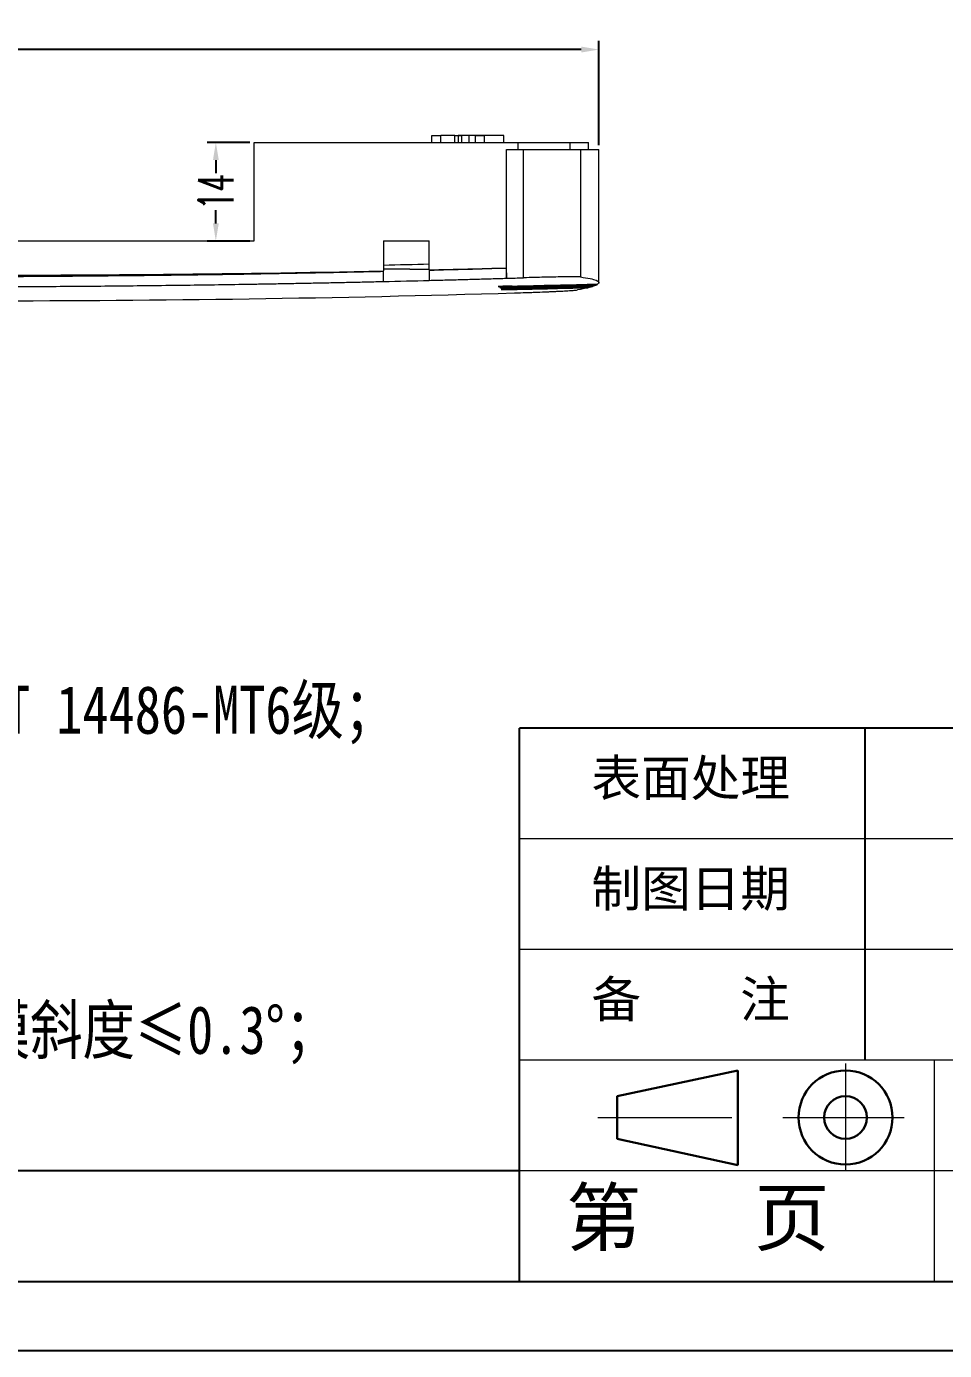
# Model space of a CAD drawing. Header units: inches. Extents: x 2104 to 4068, y 410 to 1569.
# Drawn here: x 2254.3 to 2384.8, y 409.8 to 598.1 of the extents above; entities that cross this region are included whole.
import ezdxf

# ---------------------------------------------------------------- set-up
doc = ezdxf.new("R2010")
doc.units = ezdxf.units.IN
doc.linetypes.add('CENTER2', pattern=[28.575, 19.05, -3.175, 3.175, -3.175])
doc.layers.add('文字', color=81, linetype='Continuous')
for name, color, linetype, lineweight in [('粗实线', 7, 'Continuous', 30), ('细实线', 3, 'Continuous', 9), ('细点划线', 2, 'CENTER2', 9)]:
    doc.layers.add(name, color=color, linetype=linetype, lineweight=lineweight)
doc.styles.add('SLDTEXTSTYLE2', font='TXT', dxfattribs={"width": 0.6, "bigfont": 'bigfont'})
doc.styles.get("Standard").update_dxf_attribs({"font": 'txt', "bigfont": 'gbcbig.shx'})
doc.styles.add('宋体', font='', dxfattribs={"width": 0.8, "height": 3.5})
doc.styles.get('宋体').set_extended_font_data('SimSun')
doc.dimstyles.new('5', dxfattribs={"dimtxt": 5, "dimasz": 2.5, "dimexe": 1.25, "dimexo": 0.625, "dimtad": 0, "dimzin": 12, "dimtxsty": 'SLDTEXTSTYLE2', "dimcen": 2.5, "dimclrd": 3, "dimclre": 3, "dimclrt": 256, "dimadec": 0, "dimazin": 0, "dimtfac": 1, "dimtmove": 0, "dimatfit": 3, "dimfxl": 1, "dimarcsym": 0})

# ---------------------------------------------------------------- blocks, each defined once
blk = doc.blocks.new('*D64')
at = {"color": 3, "lineweight": -2}
for p, q in [((2160.65, 581.19), (2160.65, 596.03)), ((2335.65, 581.19), (2335.65, 596.03)), ((2163.15, 594.78), (2244.03, 594.78)), ((2333.15, 594.78), (2252.28, 594.78))]:
    blk.add_line(p, q, dxfattribs=at)
at = {"color": 3}
for points in [[(2163.15, 595.2), (2163.15, 594.36), (2160.65, 594.78)], [(2333.15, 595.2), (2333.15, 594.36), (2335.65, 594.78)]]:
    blk.add_solid(points, dxfattribs=at)
at = {"layer": 'Defpoints', "color": 0}
for p in [(2335.65, 594.78), (2160.65, 580.56), (2335.65, 580.56)]:
    blk.add_point(p, dxfattribs=at)
at = {"insert": (2248.15, 594.78), "char_height": 5, "attachment_point": 5, "style": 'SLDTEXTSTYLE2'}
blk.add_mtext('175', dxfattribs=at)
blk = doc.blocks.new('*D83')
at = {"color": 3, "lineweight": -2}
for p, q in [((2286.03, 581.56), (2279.94, 581.56)), ((2281.19, 579.06), (2281.19, 577.19)), ((2281.19, 570.06), (2281.19, 571.94)), ((2286.03, 567.56), (2279.94, 567.56))]:
    blk.add_line(p, q, dxfattribs=at)
at = {"color": 3}
for points in [[(2280.78, 579.06), (2281.61, 579.06), (2281.19, 581.56)], [(2280.78, 570.06), (2281.61, 570.06), (2281.19, 567.56)]]:
    blk.add_solid(points, dxfattribs=at)
at = {"layer": 'Defpoints', "color": 0}
for p in [(2281.19, 581.56), (2286.65, 581.56), (2286.65, 567.56)]:
    blk.add_point(p, dxfattribs=at)
at = {"insert": (2281.19, 574.56), "char_height": 5, "attachment_point": 5, "rotation": 90, "style": 'SLDTEXTSTYLE2'}
blk.add_mtext('14', dxfattribs=at)

msp = doc.modelspace()

# ---------------------------------------------------------------- linework, layer by layer
at = {"color": 7, "linetype": 'Continuous', "lineweight": 15}
for p, q in [((2311.902, 581.562), (2311.902, 582.562)), ((2311.902, 582.562), (2313.202, 582.562)), ((2313.202, 581.562), (2313.202, 582.562)), ((2315.152, 582.562), (2313.202, 582.562)), ((2315.152, 581.562), (2315.152, 582.562)), ((2315.152, 582.562), (2316.152, 582.562)), ((2315.652, 582.562), (2315.652, 581.562)), ((2317.152, 582.562), (2315.652, 582.562)), ((2316.152, 581.562), (2316.152, 582.562)), ((2318.101, 582.562), (2316.152, 582.562)), ((2317.152, 582.562), (2317.152, 581.562)), ((2322.152, 582.562), (2317.152, 582.562)), ((2318.101, 581.562), (2318.101, 582.562)), ((2318.101, 582.562), (2319.402, 582.562)), ((2319.402, 581.562), (2319.402, 582.562)), ((2322.152, 581.562), (2322.152, 582.562)), ((2286.652, 567.562), (2286.652, 581.562)), ((2322.526, 580.562), (2324.953, 580.562)), ((2322.526, 562.259), (2322.526, 580.562)), ((2322.526, 580.562), (2324.953, 580.562)), ((2322.526, 562.259), (2322.526, 580.562)), ((2324.129, 581.562), (2324.129, 580.562)), ((2324.129, 581.562), (2331.534, 581.562)), ((2324.129, 581.562), (2324.129, 580.562)), ((2324.129, 581.562), (2331.534, 581.562)), ((2324.953, 562.326), (2324.953, 580.562)), ((2324.953, 580.562), (2333.026, 580.562)), ((2324.953, 562.326), (2324.953, 580.562)), ((2324.953, 580.562), (2333.026, 580.562)), ((2331.534, 581.562), (2331.534, 580.562)), ((2331.534, 581.562), (2334.152, 581.562)), ((2331.534, 581.562), (2331.534, 580.562)), ((2331.534, 581.562), (2334.152, 581.562)), ((2333.026, 580.562), (2333.026, 562.442)), ((2333.026, 580.562), (2335.652, 580.562)), ((2333.026, 580.562), (2333.026, 562.442)), ((2333.026, 580.562), (2335.652, 580.562)), ((2334.152, 580.562), (2334.152, 581.562)), ((2334.152, 580.562), (2334.152, 581.562)), ((2335.652, 561.648), (2335.652, 580.562)), ((2335.652, 561.648), (2335.652, 580.562)), ((2305.026, 567.562), (2305.026, 563.308)), ((2305.026, 567.562), (2305.026, 563.308)), ((2311.526, 563.452), (2311.526, 567.562)), ((2311.526, 563.452), (2311.526, 567.562)), ((2305.026, 563.256), (2305.026, 563.308)), ((2305.026, 563.256), (2305.026, 563.308)), ((2305.026, 563.256), (2305.026, 563.256)), ((2305.026, 561.756), (2305.026, 563.256)), ((2305.026, 563.256), (2305.026, 563.256)), ((2305.026, 561.756), (2305.026, 563.256)), ((2311.526, 563.452), (2311.526, 563.414)), ((2311.526, 563.452), (2311.526, 563.414)), ((2311.526, 563.414), (2311.526, 561.914)), ((2311.526, 563.414), (2311.526, 561.914)), ((2322.482, 563.731), (2322.521, 562.417)), ((2322.482, 563.731), (2322.482, 563.714)), ((2322.482, 563.731), (2322.521, 562.417)), ((2322.482, 563.731), (2322.482, 563.714)), ((2322.482, 563.714), (2322.526, 562.215)), ((2322.482, 563.714), (2322.526, 562.215)), ((2305.026, 561.755), (2305.026, 561.756)), ((2305.026, 561.755), (2305.026, 561.756)), ((2322.526, 562.259), (2322.526, 562.232)), ((2322.526, 562.259), (2322.526, 562.232)), ((2322.526, 562.232), (2322.526, 562.215)), ((2322.526, 562.232), (2322.526, 562.215)), ((2334.555, 561.042), (2334.555, 561.096)), ((2334.555, 561.042), (2334.555, 561.096)), ((2334.927, 561.161), (2334.927, 561.215)), ((2334.927, 561.161), (2334.927, 561.215)), ((2335.222, 561.278), (2335.222, 561.331)), ((2335.222, 561.278), (2335.222, 561.331)), ((2335.44, 561.392), (2335.44, 561.445)), ((2335.44, 561.392), (2335.44, 561.445)), ((2334.106, 560.92), (2334.106, 560.974)), ((2334.106, 560.92), (2334.106, 560.974))]:
    msp.add_line(p, q, dxfattribs=at)
for p, q in [((2442.302, 498.267), (2324.342, 498.267)), ((2324.342, 419.627), (2324.342, 498.267)), ((2373.492, 451.083), (2373.492, 498.267)), ((2324.342, 435.355), (2119.259, 435.355)), ((2119.259, 419.627), (2678.222, 419.627)), ((2104.15, 409.797), (2688.052, 409.797)), ((2104.15, 409.797), (2374.475, 409.797))]:
    msp.add_line(p, q)
msp.add_arc((2248.152, 3111.896), 2552.833, 268.304764, 271.695236, dxfattribs=at)
msp.add_arc((2248.152, 3111.896), 2552.833, 268.304764, 271.695236, dxfattribs=at)
for centre, major_axis, start_param, end_param in [((2268.33, 3111.896), (2551.467, 0), 4.7334823, 4.7386944), ((2268.33, 3111.896), (2551.467, 0), 4.7334823, 4.7386944), ((2268.331, 3111.896), (2551.575, 0), 4.7335711, 4.7386074), ((2268.331, 3111.896), (2551.575, 0), 4.7335711, 4.7386074), ((2268.332, 3111.896), (2551.683, 0), 4.7336279, 4.7384904), ((2268.332, 3111.896), (2551.683, 0), 4.7336279, 4.7384904), ((2268.333, 3111.896), (2551.793, 0), 4.7336527, 4.7383431), ((2268.333, 3111.896), (2551.793, 0), 4.7336527, 4.7383431), ((2268.33, 3111.896), (2551.413, 0), 4.7339359, 4.7387266), ((2268.33, 3111.896), (2551.413, 0), 4.7339359, 4.7387266), ((2268.331, 3111.896), (2551.521, 0), 4.7340247, 4.7386543), ((2268.331, 3111.896), (2551.521, 0), 4.7340247, 4.7386543), ((2268.332, 3111.896), (2551.63, 0), 4.7340814, 4.7385518), ((2268.332, 3111.896), (2551.63, 0), 4.7340814, 4.7385518), ((2268.332, 3111.896), (2551.739, 0), 4.7341062, 4.738419), ((2268.332, 3111.896), (2551.739, 0), 4.7341062, 4.738419), ((2268.334, 3111.896), (2551.903, 0), 4.7336455, 4.7381656), ((2268.334, 3111.896), (2551.903, 0), 4.7336455, 4.7381656), ((2268.333, 3111.896), (2551.849, 0), 4.734099, 4.7382558), ((2268.333, 3111.896), (2551.849, 0), 4.734099, 4.7382558)]:
    msp.add_ellipse(centre, major_axis=major_axis, ratio=0.9999687, start_param=start_param, end_param=end_param, dxfattribs=at)
for points, knots in [([(2286.652, 581.562), (2287.614, 581.562), (2289.538, 581.562), (2292.423, 581.562), (2295.308, 581.562), (2298.193, 581.562), (2301.077, 581.562), (2303.96, 581.562), (2306.843, 581.562), (2309.725, 581.562), (2312.607, 581.562), (2315.488, 581.562), (2318.369, 581.562), (2321.249, 581.562), (2323.169, 581.562), (2324.129, 581.562)], [0, 0, 0, 0, 0.0768936, 0.1537882, 0.230685, 0.3075849, 0.3844891, 0.4613986, 0.5383144, 0.6152375, 0.692169, 0.76911, 0.8460615, 0.9230244, 1, 1, 1, 1]), ([(2209.652, 567.562), (2221.29, 567.562), (2232.941, 567.562), (2256.811, 567.562), (2269.01, 567.562), (2283.02, 567.562), (2284.836, 567.562), (2286.652, 567.562)], [-0.41566456, -0.41566456, -0.41566456, -0.41566456, -0.17672774, -0.17672774, 0.07327226, 0.07327226, 0.11051791, 0.11051791, 0.11051791, 0.11051791]), ([(2171.552, 563.795), (2193.795, 563.164), (2216.039, 562.808), (2260.53, 562.646), (2282.778, 562.839), (2305.026, 563.308)], [0, 0, 0, 0, 0.5, 0.5, 1, 1, 1, 1]), ([(2171.552, 563.795), (2193.795, 563.164), (2216.039, 562.808), (2260.53, 562.646), (2282.778, 562.839), (2305.026, 563.308)], [0, 0, 0, 0, 0.5, 0.5, 1, 1, 1, 1]), ([(2234.199, 562.506), (2236.32, 562.502), (2238.444, 562.5), (2242.251, 562.501), (2243.933, 562.503), (2247.3, 562.51), (2248.987, 562.515), (2254.052, 562.535), (2257.434, 562.554), (2267.594, 562.63), (2274.387, 562.705), (2282.051, 562.818), (2282.902, 562.831), (2284.181, 562.851), (2284.607, 562.858), (2285.246, 562.868), (2285.463, 562.871), (2285.892, 562.878), (2286.107, 562.882), (2288.04, 562.914), (2289.759, 562.944), (2294.918, 563.038), (2298.359, 563.108), (2302.877, 563.207), (2303.951, 563.231), (2305.026, 563.256)], [0.10549474, 0.10549474, 0.10549474, 0.10549474, 0.14507476, 0.14507476, 0.17632472, 0.17632472, 0.20757468, 0.20757468, 0.2700746, 0.2700746, 0.39507444, 0.39507444, 0.41069942, 0.41069942, 0.41851191, 0.41851191, 0.42241815, 0.42241815, 0.4263244, 0.4263244, 0.45757436, 0.45757436, 0.52007428, 0.52007428, 0.53957937, 0.53957937, 0.53957937, 0.53957937]), ([(2234.199, 562.506), (2236.32, 562.502), (2238.444, 562.5), (2242.251, 562.501), (2243.933, 562.503), (2247.3, 562.51), (2248.987, 562.515), (2254.052, 562.535), (2257.434, 562.554), (2267.594, 562.63), (2274.387, 562.705), (2282.051, 562.818), (2282.902, 562.831), (2284.181, 562.851), (2284.607, 562.858), (2285.246, 562.868), (2285.463, 562.871), (2285.892, 562.878), (2286.107, 562.882), (2288.04, 562.914), (2289.759, 562.944), (2294.918, 563.038), (2298.359, 563.108), (2302.877, 563.207), (2303.951, 563.231), (2305.026, 563.256)], [0.10549474, 0.10549474, 0.10549474, 0.10549474, 0.14507476, 0.14507476, 0.17632472, 0.17632472, 0.20757468, 0.20757468, 0.2700746, 0.2700746, 0.39507444, 0.39507444, 0.41069942, 0.41069942, 0.41851191, 0.41851191, 0.42241815, 0.42241815, 0.4263244, 0.4263244, 0.45757436, 0.45757436, 0.52007428, 0.52007428, 0.53957937, 0.53957937, 0.53957937, 0.53957937]), ([(2305.026, 561.756), (2304.286, 561.739), (2302.805, 561.705), (2300.585, 561.656), (2298.365, 561.609), (2296.146, 561.564), (2293.928, 561.521), (2291.71, 561.479), (2289.492, 561.439), (2287.275, 561.401), (2282.706, 561.326), (2275.794, 561.226), (2266.554, 561.123), (2257.337, 561.051), (2250.042, 561.017), (2244.655, 561.004), (2241.165, 561), (2237.68, 561), (2235.361, 561.004), (2234.202, 561.006)], [0, 0, 0, 0, 0.0311276, 0.0622552, 0.0933834, 0.1245131, 0.1556449, 0.1867795, 0.2179177, 0.2490602, 0.2802076, 0.4105132, 0.5407681, 0.6710248, 0.8013358, 0.8510206, 0.9006909, 0.9503498, 1, 1, 1, 1]), ([(2305.026, 561.756), (2304.286, 561.739), (2302.805, 561.705), (2300.585, 561.656), (2298.365, 561.609), (2296.146, 561.564), (2293.928, 561.521), (2291.71, 561.479), (2289.492, 561.439), (2287.275, 561.401), (2282.706, 561.326), (2275.794, 561.226), (2266.554, 561.123), (2257.337, 561.051), (2250.042, 561.017), (2244.655, 561.004), (2241.165, 561), (2237.68, 561), (2235.361, 561.004), (2234.202, 561.006)], [0, 0, 0, 0, 0.0311276, 0.0622552, 0.0933834, 0.1245131, 0.1556449, 0.1867795, 0.2179177, 0.2490602, 0.2802076, 0.4105132, 0.5407681, 0.6710248, 0.8013358, 0.8510206, 0.9006909, 0.9503498, 1, 1, 1, 1]), ([(2322.526, 562.215), (2321.793, 562.194), (2320.325, 562.151), (2318.125, 562.089), (2315.925, 562.029), (2313.725, 561.97), (2312.259, 561.933), (2311.526, 561.914)], [0, 0, 0, 0, 0.200063, 0.4000899, 0.6000854, 0.800054, 1, 1, 1, 1]), ([(2322.526, 562.215), (2321.793, 562.194), (2320.325, 562.151), (2318.125, 562.089), (2315.925, 562.029), (2313.725, 561.97), (2312.259, 561.933), (2311.526, 561.914)], [0, 0, 0, 0, 0.200063, 0.4000899, 0.6000854, 0.800054, 1, 1, 1, 1]), ([(2323.301, 561.155), (2323.132, 561.151), (2322.952, 561.147), (2322.677, 561.139), (2322.586, 561.136), (2322.405, 561.13), (2322.315, 561.127), (2322.059, 561.118), (2321.9, 561.112), (2321.633, 561.1), (2321.524, 561.094), (2321.411, 561.086), (2321.381, 561.084), (2321.339, 561.079), (2321.327, 561.077), (2321.321, 561.074), (2321.327, 561.073), (2321.356, 561.07), (2321.38, 561.07), (2321.477, 561.068), (2321.575, 561.068), (2321.826, 561.07), (2321.977, 561.073), (2322.145, 561.076)], [0, 0, 0, 0, 0.125, 0.125, 0.1875, 0.1875, 0.25, 0.25, 0.375, 0.375, 0.5, 0.5, 0.5625, 0.5625, 0.625, 0.625, 0.6875, 0.6875, 0.75, 0.75, 0.875, 0.875, 1, 1, 1, 1]), ([(2323.301, 561.155), (2323.132, 561.151), (2322.952, 561.147), (2322.677, 561.139), (2322.586, 561.136), (2322.405, 561.13), (2322.315, 561.127), (2322.059, 561.118), (2321.9, 561.112), (2321.633, 561.1), (2321.524, 561.094), (2321.411, 561.086), (2321.381, 561.084), (2321.339, 561.079), (2321.327, 561.077), (2321.321, 561.074), (2321.327, 561.073), (2321.356, 561.07), (2321.38, 561.07), (2321.477, 561.068), (2321.575, 561.068), (2321.826, 561.07), (2321.977, 561.073), (2322.145, 561.076)], [0, 0, 0, 0, 0.125, 0.125, 0.1875, 0.1875, 0.25, 0.25, 0.375, 0.375, 0.5, 0.5, 0.5625, 0.5625, 0.625, 0.625, 0.6875, 0.6875, 0.75, 0.75, 0.875, 0.875, 1, 1, 1, 1]), ([(2323.53, 561.052), (2323.362, 561.048), (2323.181, 561.043), (2322.906, 561.035), (2322.815, 561.033), (2322.635, 561.027), (2322.545, 561.024), (2322.289, 561.015), (2322.129, 561.008), (2321.863, 560.996), (2321.753, 560.99), (2321.64, 560.983), (2321.61, 560.98), (2321.568, 560.976), (2321.556, 560.974), (2321.55, 560.971), (2321.556, 560.969), (2321.586, 560.967), (2321.609, 560.966), (2321.707, 560.964), (2321.805, 560.965), (2322.056, 560.967), (2322.206, 560.97), (2322.375, 560.973)], [0, 0, 0, 0, 0.125, 0.125, 0.1875, 0.1875, 0.25, 0.25, 0.375, 0.375, 0.5, 0.5, 0.5625, 0.5625, 0.625, 0.625, 0.6875, 0.6875, 0.75, 0.75, 0.875, 0.875, 1, 1, 1, 1]), ([(2323.53, 561.052), (2323.362, 561.048), (2323.181, 561.043), (2322.906, 561.035), (2322.815, 561.033), (2322.635, 561.027), (2322.545, 561.024), (2322.289, 561.015), (2322.129, 561.008), (2321.863, 560.996), (2321.753, 560.99), (2321.64, 560.983), (2321.61, 560.98), (2321.568, 560.976), (2321.556, 560.974), (2321.55, 560.971), (2321.556, 560.969), (2321.586, 560.967), (2321.609, 560.966), (2321.707, 560.964), (2321.805, 560.965), (2322.056, 560.967), (2322.206, 560.97), (2322.375, 560.973)], [0, 0, 0, 0, 0.125, 0.125, 0.1875, 0.1875, 0.25, 0.25, 0.375, 0.375, 0.5, 0.5, 0.5625, 0.5625, 0.625, 0.625, 0.6875, 0.6875, 0.75, 0.75, 0.875, 0.875, 1, 1, 1, 1]), ([(2333.026, 562.442), (2332.972, 562.45), (2332.875, 562.455), (2332.597, 562.463), (2332.416, 562.465), (2331.969, 562.467), (2331.708, 562.466), (2331.116, 562.461), (2330.784, 562.457), (2330.049, 562.447), (2329.655, 562.44), (2328.818, 562.423), (2328.372, 562.414), (2326.968, 562.381), (2325.984, 562.356), (2324.953, 562.326)], [0, 0, 0, 0, 0.125, 0.125, 0.25, 0.25, 0.375, 0.375, 0.5, 0.5, 0.625, 0.625, 0.75, 0.75, 1, 1, 1, 1]), ([(2333.026, 562.442), (2332.972, 562.45), (2332.875, 562.455), (2332.597, 562.463), (2332.416, 562.465), (2331.969, 562.467), (2331.708, 562.466), (2331.116, 562.461), (2330.784, 562.457), (2330.049, 562.447), (2329.655, 562.44), (2328.818, 562.423), (2328.372, 562.414), (2326.968, 562.381), (2325.984, 562.356), (2324.953, 562.326)], [0, 0, 0, 0, 0.125, 0.125, 0.25, 0.25, 0.375, 0.375, 0.5, 0.5, 0.625, 0.625, 0.75, 0.75, 1, 1, 1, 1]), ([(2333.026, 562.442), (2334.101, 562.298), (2334.843, 562.144), (2335.673, 561.812), (2335.76, 561.635), (2335.52, 561.447)], [0, 0, 0, 0, 0.5, 0.5, 1, 1, 1, 1]), ([(2333.026, 562.442), (2334.101, 562.298), (2334.843, 562.144), (2335.673, 561.812), (2335.76, 561.635), (2335.52, 561.447)], [0, 0, 0, 0, 0.5, 0.5, 1, 1, 1, 1]), ([(2323.678, 560.946), (2323.51, 560.942), (2323.33, 560.938), (2323.054, 560.93), (2322.963, 560.927), (2322.783, 560.921), (2322.693, 560.918), (2322.437, 560.909), (2322.277, 560.903), (2322.011, 560.891), (2321.901, 560.885), (2321.788, 560.877), (2321.758, 560.875), (2321.716, 560.87), (2321.704, 560.868), (2321.698, 560.865), (2321.704, 560.864), (2321.734, 560.861), (2321.757, 560.86), (2321.855, 560.859), (2321.953, 560.859), (2322.204, 560.861), (2322.354, 560.864), (2322.523, 560.867)], [0, 0, 0, 0, 0.125, 0.125, 0.1875, 0.1875, 0.25, 0.25, 0.375, 0.375, 0.5, 0.5, 0.5625, 0.5625, 0.625, 0.625, 0.6875, 0.6875, 0.75, 0.75, 0.875, 0.875, 1, 1, 1, 1]), ([(2323.678, 560.946), (2323.51, 560.942), (2323.33, 560.938), (2323.054, 560.93), (2322.963, 560.927), (2322.783, 560.921), (2322.693, 560.918), (2322.437, 560.909), (2322.277, 560.903), (2322.011, 560.891), (2321.901, 560.885), (2321.788, 560.877), (2321.758, 560.875), (2321.716, 560.87), (2321.704, 560.868), (2321.698, 560.865), (2321.704, 560.864), (2321.734, 560.861), (2321.757, 560.86), (2321.855, 560.859), (2321.953, 560.859), (2322.204, 560.861), (2322.354, 560.864), (2322.523, 560.867)], [0, 0, 0, 0, 0.125, 0.125, 0.1875, 0.1875, 0.25, 0.25, 0.375, 0.375, 0.5, 0.5, 0.5625, 0.5625, 0.625, 0.625, 0.6875, 0.6875, 0.75, 0.75, 0.875, 0.875, 1, 1, 1, 1]), ([(2323.73, 560.728), (2323.561, 560.724), (2323.381, 560.719), (2323.106, 560.711), (2323.015, 560.709), (2322.834, 560.703), (2322.744, 560.7), (2322.488, 560.691), (2322.329, 560.684), (2322.062, 560.672), (2321.953, 560.666), (2321.839, 560.659), (2321.809, 560.656), (2321.768, 560.652), (2321.756, 560.65), (2321.75, 560.647), (2321.756, 560.645), (2321.785, 560.643), (2321.809, 560.642), (2321.906, 560.64), (2322.004, 560.64), (2322.255, 560.643), (2322.406, 560.645), (2322.574, 560.649)], [0, 0, 0, 0, 0.125, 0.125, 0.1875, 0.1875, 0.25, 0.25, 0.375, 0.375, 0.5, 0.5, 0.5625, 0.5625, 0.625, 0.625, 0.6875, 0.6875, 0.75, 0.75, 0.875, 0.875, 1, 1, 1, 1]), ([(2323.73, 560.728), (2323.561, 560.724), (2323.381, 560.719), (2323.106, 560.711), (2323.015, 560.709), (2322.834, 560.703), (2322.744, 560.7), (2322.488, 560.691), (2322.329, 560.684), (2322.062, 560.672), (2321.953, 560.666), (2321.839, 560.659), (2321.809, 560.656), (2321.768, 560.652), (2321.756, 560.65), (2321.75, 560.647), (2321.756, 560.645), (2321.785, 560.643), (2321.809, 560.642), (2321.906, 560.64), (2322.004, 560.64), (2322.255, 560.643), (2322.406, 560.645), (2322.574, 560.649)], [0, 0, 0, 0, 0.125, 0.125, 0.1875, 0.1875, 0.25, 0.25, 0.375, 0.375, 0.5, 0.5, 0.5625, 0.5625, 0.625, 0.625, 0.6875, 0.6875, 0.75, 0.75, 0.875, 0.875, 1, 1, 1, 1]), ([(2323.745, 560.838), (2323.576, 560.834), (2323.396, 560.83), (2323.121, 560.822), (2323.03, 560.819), (2322.849, 560.813), (2322.759, 560.81), (2322.503, 560.801), (2322.344, 560.795), (2322.077, 560.783), (2321.968, 560.777), (2321.855, 560.769), (2321.825, 560.767), (2321.783, 560.762), (2321.771, 560.76), (2321.765, 560.757), (2321.771, 560.756), (2321.8, 560.753), (2321.824, 560.752), (2321.921, 560.751), (2322.019, 560.751), (2322.27, 560.753), (2322.421, 560.756), (2322.589, 560.759)], [0, 0, 0, 0, 0.125, 0.125, 0.1875, 0.1875, 0.25, 0.25, 0.375, 0.375, 0.5, 0.5, 0.5625, 0.5625, 0.625, 0.625, 0.6875, 0.6875, 0.75, 0.75, 0.875, 0.875, 1, 1, 1, 1]), ([(2323.745, 560.838), (2323.576, 560.834), (2323.396, 560.83), (2323.121, 560.822), (2323.03, 560.819), (2322.849, 560.813), (2322.759, 560.81), (2322.503, 560.801), (2322.344, 560.795), (2322.077, 560.783), (2321.968, 560.777), (2321.855, 560.769), (2321.825, 560.767), (2321.783, 560.762), (2321.771, 560.76), (2321.765, 560.757), (2321.771, 560.756), (2321.8, 560.753), (2321.824, 560.752), (2321.921, 560.751), (2322.019, 560.751), (2322.27, 560.753), (2322.421, 560.756), (2322.589, 560.759)], [0, 0, 0, 0, 0.125, 0.125, 0.1875, 0.1875, 0.25, 0.25, 0.375, 0.375, 0.5, 0.5, 0.5625, 0.5625, 0.625, 0.625, 0.6875, 0.6875, 0.75, 0.75, 0.875, 0.875, 1, 1, 1, 1]), ([(2323.673, 560.18), (2324.225, 560.196), (2324.768, 560.213), (2325.571, 560.24), (2325.837, 560.249), (2326.363, 560.268), (2326.626, 560.277), (2327.396, 560.306), (2327.885, 560.326), (2328.583, 560.355), (2328.81, 560.365), (2329.251, 560.385), (2329.466, 560.394), (2330.078, 560.424), (2330.449, 560.443), (2331.118, 560.479), (2331.417, 560.497), (2331.919, 560.531), (2332.124, 560.546), (2332.442, 560.575), (2332.555, 560.588), (2332.617, 560.6)], [0, 0, 0, 0, 0.125, 0.125, 0.1875, 0.1875, 0.25, 0.25, 0.375, 0.375, 0.4375, 0.4375, 0.5, 0.5, 0.625, 0.625, 0.75, 0.75, 0.875, 0.875, 1, 1, 1, 1]), ([(2323.673, 560.18), (2324.225, 560.196), (2324.768, 560.213), (2325.571, 560.24), (2325.837, 560.249), (2326.363, 560.268), (2326.626, 560.277), (2327.396, 560.306), (2327.885, 560.326), (2328.583, 560.355), (2328.81, 560.365), (2329.251, 560.385), (2329.466, 560.394), (2330.078, 560.424), (2330.449, 560.443), (2331.118, 560.479), (2331.417, 560.497), (2331.919, 560.531), (2332.124, 560.546), (2332.442, 560.575), (2332.555, 560.588), (2332.617, 560.6)], [0, 0, 0, 0, 0.125, 0.125, 0.1875, 0.1875, 0.25, 0.25, 0.375, 0.375, 0.4375, 0.4375, 0.5, 0.5, 0.625, 0.625, 0.75, 0.75, 0.875, 0.875, 1, 1, 1, 1])]:
    msp.add_open_spline(points, degree=3, knots=knots, dxfattribs=at)
for points in [[(2305.026, 567.562), (2307.193, 567.562), (2309.36, 567.562), (2311.526, 567.562)], [(2305.026, 567.562), (2307.193, 567.562), (2309.36, 567.562), (2311.526, 567.562)], [(2305.026, 564.142), (2307.192, 564.192), (2309.359, 564.245), (2311.526, 564.3)], [(2305.026, 564.142), (2307.192, 564.192), (2309.359, 564.245), (2311.526, 564.3)], [(2308.784, 563.562), (2307.531, 563.562), (2306.278, 563.562), (2305.026, 563.562)], [(2308.784, 563.562), (2307.531, 563.562), (2306.278, 563.562), (2305.026, 563.562)], [(2308.784, 563.562), (2309.698, 563.562), (2310.612, 563.562), (2311.526, 563.562)], [(2308.784, 563.562), (2309.698, 563.562), (2310.612, 563.562), (2311.526, 563.562)], [(2311.526, 563.452), (2315.178, 563.538), (2318.83, 563.631), (2322.482, 563.731)], [(2311.526, 563.452), (2315.178, 563.538), (2318.83, 563.631), (2322.482, 563.731)], [(2311.526, 563.414), (2315.176, 563.507), (2318.828, 563.607), (2322.483, 563.714)], [(2311.526, 563.414), (2315.176, 563.507), (2318.828, 563.607), (2322.483, 563.714)], [(2311.526, 561.913), (2309.359, 561.858), (2307.192, 561.806), (2305.026, 561.755)], [(2311.526, 561.913), (2309.359, 561.858), (2307.192, 561.806), (2305.026, 561.755)], [(2322.526, 562.259), (2323.335, 562.281), (2324.144, 562.303), (2324.953, 562.326)], [(2322.526, 562.259), (2323.335, 562.281), (2324.144, 562.303), (2324.953, 562.326)], [(2334.555, 561.042), (2334.485, 561.021), (2334.411, 561.001), (2334.334, 560.98)], [(2334.555, 561.042), (2334.485, 561.021), (2334.411, 561.001), (2334.334, 560.98)], [(2334.927, 561.161), (2334.87, 561.141), (2334.81, 561.121), (2334.747, 561.101)], [(2334.927, 561.161), (2334.87, 561.141), (2334.81, 561.121), (2334.747, 561.101)], [(2335.222, 561.278), (2335.178, 561.258), (2335.132, 561.239), (2335.082, 561.219)], [(2335.222, 561.278), (2335.178, 561.258), (2335.132, 561.239), (2335.082, 561.219)], [(2335.44, 561.392), (2335.41, 561.373), (2335.376, 561.354), (2335.339, 561.334)], [(2335.44, 561.392), (2335.41, 561.373), (2335.376, 561.354), (2335.339, 561.334)], [(2334.106, 560.92), (2333.693, 560.816), (2333.197, 560.709), (2332.617, 560.6)], [(2334.106, 560.92), (2333.693, 560.816), (2333.197, 560.709), (2332.617, 560.6)]]:
    msp.add_open_spline(points, degree=3, dxfattribs=at)
at = {"layer": '粗实线', "color": 7}
for p, q in [((2355.426, 449.612), (2338.241, 445.969)), ((2355.426, 449.612), (2355.426, 436.144)), ((2338.241, 445.969), (2338.241, 439.892)), ((2338.241, 439.892), (2355.426, 436.144))]:
    msp.add_line(p, q, dxfattribs=at)
for radius in [6.681, 3.039]:
    msp.add_circle((2370.721, 442.931), radius, dxfattribs=at)
at = {"layer": '细实线', "color": 7}
for p, q in [((2442.302, 482.539), (2324.342, 482.539)), ((2442.302, 466.811), (2324.342, 466.811)), ((2678.222, 451.083), (2324.342, 451.083)), ((2383.322, 451.083), (2383.322, 419.627)), ((2442.302, 435.355), (2324.342, 435.355))]:
    msp.add_line(p, q, dxfattribs=at)
at = {"layer": '细点划线', "color": 7}
for p, q in [((2370.721, 450.622), (2370.721, 435.355)), ((2335.501, 442.931), (2356.742, 442.931)), ((2361.785, 442.931), (2379.054, 442.931))]:
    msp.add_line(p, q, dxfattribs=at)

# ---------------------------------------------------------------- texts
at = {"char_height": 5.17242, "width": 2939.74597, "attachment_point": 1}
for s, insert in [('{\\fSimHei|b0|i0|c134|p49;表面处理}', (2334.599, 493.804)), ('{\\fSimHei|b0|i0|c134|p49;制图日期}', (2334.599, 478.076)), ('{\\fSimHei|b0|i0|c134|p49;备    注}', (2334.599, 462.348))]:
    msp.add_mtext(s, dxfattribs=dict(at, insert=insert))
at = {"layer": '文字', "color": 0, "insert": (2139.403, 515.697), "char_height": 6.14375, "width": 223.77603, "attachment_point": 1, "style": '宋体'}
msp.add_mtext('{\\H1.111x;技术说明：\\P1、未注公差尺寸的极限偏差按GB/T 14486-MT6级；\\P2、制件应饱满光整、色泽均匀；\\P3、无缩痕、裂纹、银丝等缺陷；\\P4、未注壁厚3；未注筋板1.5～2；\\P5、未注过渡圆角取R0.3～R1，脱模斜度≤0.3%%D；}', dxfattribs=at)
at = {"layer": '细实线', "color": 7, "insert": (2330.959, 432.652), "char_height": 7.864, "width": 58.98, "attachment_point": 1}
msp.add_mtext('{\\fSimSun|b0|i0|c134|p54;第   页}', dxfattribs=at)

# ---------------------------------------------------------------- dimensions: what is measured, and where the dimension line sits
dim = msp.add_linear_dim(base=(2335.652, 594.782), p1=(2160.652, 580.562), p2=(2335.652, 580.562), dimstyle='5')
dim.commit()
dim.dimension.update_dxf_attribs({"geometry": '*D64', "text_midpoint": (2248.152, 594.782)})
dim = msp.add_linear_dim(base=(2281.194, 581.562), p1=(2286.652, 567.562), p2=(2286.652, 581.562), angle=90, dimstyle='5')
dim.commit()
dim.dimension.update_dxf_attribs({"geometry": '*D83', "text_midpoint": (2281.194, 574.562)})

doc.saveas('drawing.dxf')
